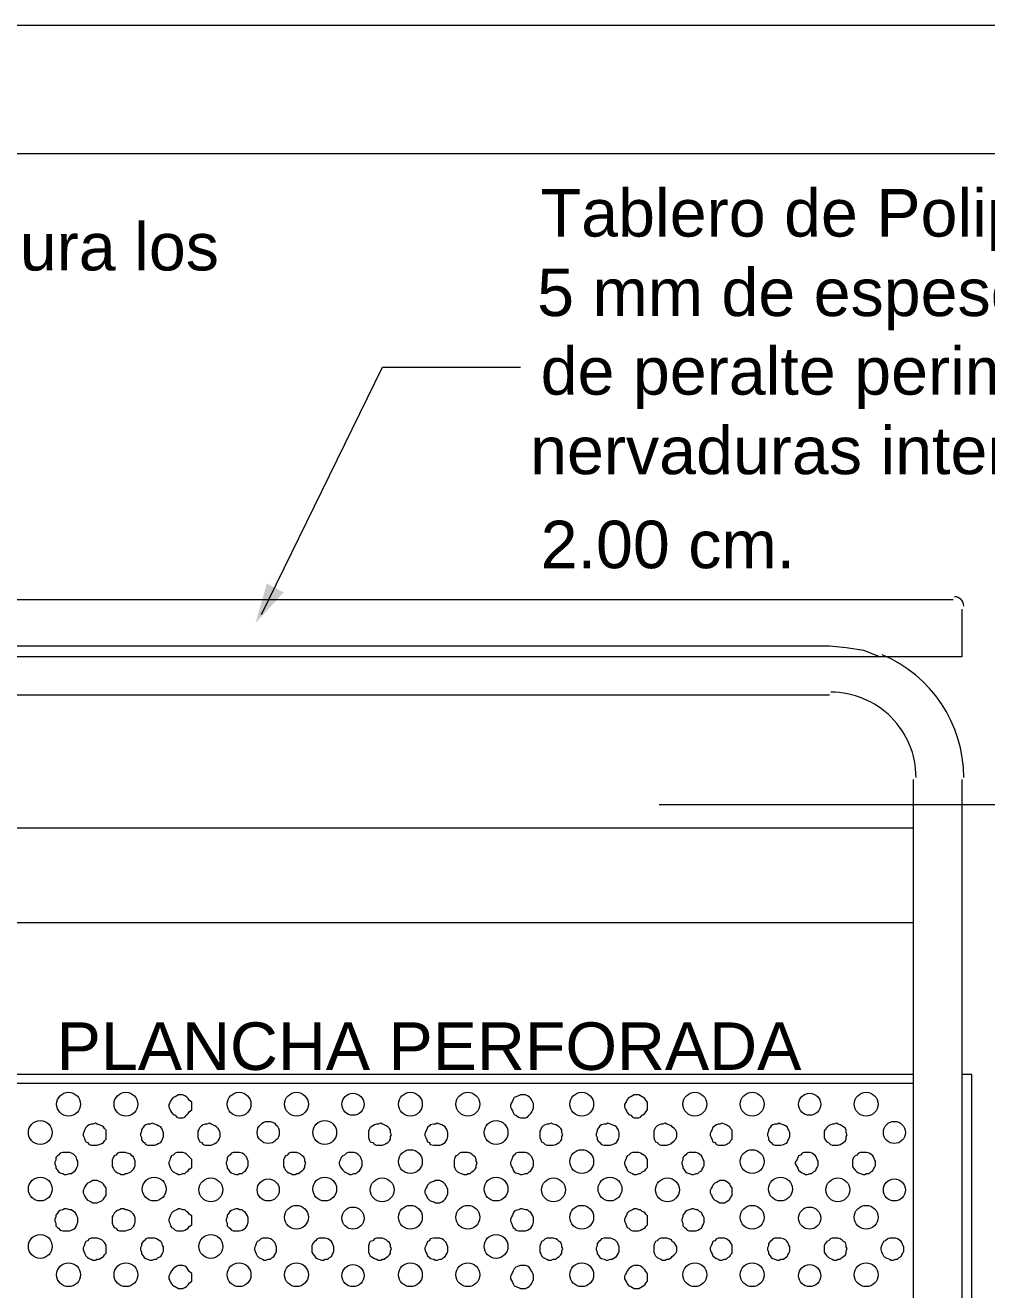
# Model space of a CAD drawing. Header units: inches. Extents: x 0.13 to 4.47, y 0.19 to 3.07.
# Drawn here: x 3.576 to 4.082, y 2.405 to 3.07 of the extents above; entities that cross this region are included whole.
import ezdxf

# ---------------------------------------------------------------- set-up
doc = ezdxf.new("R2010")
doc.units = ezdxf.units.IN
doc.header["$MEASUREMENT"] = 0
for name, color, linetype in [('PDF_PDF5_PDF12_PDF11_0', 7, 'Continuous'), ('PDF_PDF5_PDF12_PDF11_cotas', 7, 'Continuous'), ('PDF_PDF5_PDF12_PDF11_MESA', 7, 'Continuous'), ('PDF_PDF5_PDF12_PDF11_PIEZAS', 7, 'Continuous'), ('PDF_PDF5_PDF12_PDF11_PROYECCION 2', 7, 'Continuous'), ('PDF_Texto', 7, 'Continuous')]:
    doc.layers.add(name, color=color, linetype=linetype)
doc.styles.add('PDF Arial', font='arial.ttf')

msp = doc.modelspace()

# ---------------------------------------------------------------- linework, layer by layer
at = {"layer": 'PDF_PDF5_PDF12_PDF11_0', "lineweight": 5}
for points in [[(3.70065, 2.76039), (3.76427, 2.89043), (3.83672, 2.89043)], [(2.87541, 2.76829), (4.06427, 2.76829)], [(4.06892, 2.76318), (4.06892, 2.7381), (2.87077, 2.7381), (2.87077, 2.76318)], [(4.02573, 2.7381), (4.01737, 2.74135), (4.00808, 2.74275), (3.99926, 2.74368), (2.94043, 2.74368), (2.93114, 2.74275), (2.92231, 2.74135), (2.91349, 2.7381)], [(2.94043, 2.71813), (3.99926, 2.71813)], [(4.06892, 2.67355), (4.06892, 2.01921), (4.04338, 2.01921), (4.04338, 2.67355)], [(4.04338, 2.64801), (2.89584, 2.64801)], [(4.04338, 2.59832), (3.27479, 2.59832)]]:
    msp.add_lwpolyline(points, dxfattribs=at)
for centre, radius, start, end in [((4.06497, 2.76481), 0.00488, 0.00112, 89.99888), ((3.99996, 2.67471), 0.06989, 359.99981, 67.34648), ((3.99995, 2.67471), 0.04481, 359.99987, 90.00013)]:
    msp.add_arc(centre, radius, start, end, dxfattribs=at)
at = {"layer": 'PDF_PDF5_PDF12_PDF11_0', "transparency": 33554559}
msp.add_solid([(3.70344, 2.77665), (3.6974, 2.75575), (3.71226, 2.772)], dxfattribs=at)
at = {"layer": 'PDF_PDF5_PDF12_PDF11_cotas', "lineweight": 5}
msp.add_lwpolyline([(0.19814, 3.00281), (4.407, 3.00281), (4.407, 0.2531), (0.19814, 0.2531)], close=True, dxfattribs=at)
at = {"layer": 'PDF_PDF5_PDF12_PDF11_MESA', "lineweight": 5}
msp.add_lwpolyline([(3.90963, 2.66055), (4.14322, 2.66055)], dxfattribs=at)
at = {"layer": 'PDF_PDF5_PDF12_PDF11_PIEZAS', "lineweight": 5}
msp.add_lwpolyline([(4.47434, 3.07015), (4.47434, 0.18576), (0.13081, 0.18576), (0.13081, 3.07015)], close=True, dxfattribs=at)
at = {"layer": 'PDF_PDF5_PDF12_PDF11_PROYECCION 2', "lineweight": 5}
for points in [[(4.04338, 2.51844), (3.27479, 2.51844)], [(4.04338, 2.5138), (3.27479, 2.5138)], [(4.06892, 2.21426), (4.07403, 2.21426), (4.07403, 2.51844), (4.06892, 2.51844)]]:
    msp.add_lwpolyline(points, dxfattribs=at)
for points in [[(3.66396, 2.50172), (3.66396, 2.50312), (3.66396, 2.50404), (3.66257, 2.50497), (3.6621, 2.5059), (3.66117, 2.50683), (3.66025, 2.5073), (3.65932, 2.50776), (3.65792, 2.50776), (3.657, 2.50776), (3.65607, 2.5073), (3.65514, 2.50683), (3.65421, 2.50637), (3.65328, 2.50544), (3.65282, 2.50451), (3.65235, 2.50358), (3.65189, 2.50265), (3.65189, 2.50126), (3.65235, 2.50033), (3.65282, 2.4994), (3.65328, 2.49847), (3.65421, 2.49754), (3.65514, 2.49708), (3.65607, 2.49615), (3.657, 2.49569), (3.65792, 2.49569), (3.65932, 2.49569), (3.66025, 2.49615), (3.66117, 2.49708), (3.6621, 2.49801), (3.66257, 2.49894), (3.66396, 2.49987), (3.66396, 2.50079)], [(3.84368, 2.50172), (3.84368, 2.50312), (3.84322, 2.50404), (3.84276, 2.50497), (3.84229, 2.5059), (3.84136, 2.50683), (3.84043, 2.5073), (3.8395, 2.50776), (3.83765, 2.50776), (3.83672, 2.50776), (3.83579, 2.5073), (3.8344, 2.50683), (3.83347, 2.50637), (3.833, 2.50544), (3.83254, 2.50451), (3.83207, 2.50358), (3.83161, 2.50265), (3.83161, 2.50126), (3.83207, 2.50033), (3.83254, 2.4994), (3.833, 2.49847), (3.83347, 2.49754), (3.8344, 2.49708), (3.83579, 2.49615), (3.83672, 2.49569), (3.83765, 2.49569), (3.8395, 2.49569), (3.84043, 2.49615), (3.84136, 2.49708), (3.84229, 2.49801), (3.84276, 2.49894), (3.84322, 2.49987), (3.84368, 2.50079)], [(3.90359, 2.50172), (3.90359, 2.50312), (3.90359, 2.50404), (3.90266, 2.50497), (3.9022, 2.5059), (3.90081, 2.50683), (3.89988, 2.5073), (3.89895, 2.50776), (3.89802, 2.50776), (3.89663, 2.50776), (3.8957, 2.5073), (3.89477, 2.50683), (3.89384, 2.50637), (3.89291, 2.50544), (3.89245, 2.50451), (3.89198, 2.50358), (3.89152, 2.50265), (3.89152, 2.50126), (3.89198, 2.50033), (3.89245, 2.4994), (3.89291, 2.49847), (3.89384, 2.49754), (3.89477, 2.49708), (3.8957, 2.49615), (3.89663, 2.49569), (3.89802, 2.49569), (3.89895, 2.49569), (3.89988, 2.49615), (3.90081, 2.49708), (3.9022, 2.49801), (3.90266, 2.49894), (3.90359, 2.49987), (3.90359, 2.50079)], [(3.61891, 2.48686), (3.61891, 2.48779), (3.61891, 2.48918), (3.61799, 2.49011), (3.61752, 2.49104), (3.61659, 2.49151), (3.6152, 2.49197), (3.61427, 2.49243), (3.61334, 2.4929), (3.61195, 2.49243), (3.61102, 2.49243), (3.61009, 2.49197), (3.60916, 2.49151), (3.60823, 2.49058), (3.60777, 2.48965), (3.6073, 2.48872), (3.60684, 2.48733), (3.60684, 2.4864), (3.6073, 2.48547), (3.60777, 2.48408), (3.60823, 2.48315), (3.60916, 2.48268), (3.61009, 2.48175), (3.61102, 2.48129), (3.61195, 2.48129), (3.61334, 2.48129), (3.61427, 2.48129), (3.6152, 2.48175), (3.61659, 2.48222), (3.61752, 2.48268), (3.61799, 2.48361), (3.61891, 2.48454), (3.61891, 2.48593)], [(3.6491, 2.48686), (3.6491, 2.48779), (3.64864, 2.48918), (3.64817, 2.49011), (3.64771, 2.49104), (3.64631, 2.49151), (3.64539, 2.49197), (3.64446, 2.49243), (3.64306, 2.4929), (3.64213, 2.49243), (3.64074, 2.49243), (3.63981, 2.49197), (3.63888, 2.49151), (3.63842, 2.49058), (3.63749, 2.48965), (3.63749, 2.48872), (3.63703, 2.48733), (3.63703, 2.4864), (3.63749, 2.48547), (3.63749, 2.48408), (3.63842, 2.48315), (3.63888, 2.48268), (3.63981, 2.48175), (3.64074, 2.48129), (3.64213, 2.48129), (3.64306, 2.48129), (3.64446, 2.48129), (3.64539, 2.48175), (3.64631, 2.48222), (3.64771, 2.48268), (3.64817, 2.48361), (3.64864, 2.48454), (3.6491, 2.48593)], [(3.67882, 2.48686), (3.67882, 2.48779), (3.67836, 2.48918), (3.67789, 2.49011), (3.67696, 2.49104), (3.67604, 2.49151), (3.67511, 2.49197), (3.67418, 2.49243), (3.67325, 2.4929), (3.67186, 2.49243), (3.67093, 2.49243), (3.67, 2.49197), (3.66907, 2.49151), (3.66814, 2.49058), (3.66768, 2.48965), (3.66721, 2.48872), (3.66721, 2.48733), (3.66721, 2.4864), (3.66721, 2.48547), (3.66768, 2.48408), (3.66814, 2.48315), (3.66907, 2.48268), (3.67, 2.48175), (3.67093, 2.48129), (3.67186, 2.48129), (3.67325, 2.48129), (3.67418, 2.48129), (3.67511, 2.48175), (3.67604, 2.48222), (3.67696, 2.48268), (3.67789, 2.48361), (3.67836, 2.48454), (3.67882, 2.48593)], [(3.76892, 2.48686), (3.76845, 2.48779), (3.76845, 2.48918), (3.76799, 2.49011), (3.76706, 2.49104), (3.76613, 2.49151), (3.7652, 2.49197), (3.76427, 2.49243), (3.76334, 2.4929), (3.76195, 2.49243), (3.76102, 2.49243), (3.76009, 2.49197), (3.75916, 2.49151), (3.75777, 2.49058), (3.75731, 2.48965), (3.75684, 2.48872), (3.75684, 2.48733), (3.75684, 2.4864), (3.75684, 2.48547), (3.75731, 2.48408), (3.75777, 2.48315), (3.75916, 2.48268), (3.76009, 2.48175), (3.76102, 2.48129), (3.76195, 2.48129), (3.76334, 2.48129), (3.76427, 2.48129), (3.7652, 2.48175), (3.76613, 2.48222), (3.76706, 2.48268), (3.76799, 2.48361), (3.76845, 2.48454), (3.76845, 2.48593)], [(3.79864, 2.48686), (3.79864, 2.48779), (3.79817, 2.48918), (3.79771, 2.49011), (3.79724, 2.49104), (3.79632, 2.49151), (3.79539, 2.49197), (3.79446, 2.49243), (3.79306, 2.4929), (3.79214, 2.49243), (3.79121, 2.49243), (3.78935, 2.49197), (3.78888, 2.49151), (3.78796, 2.49058), (3.78749, 2.48965), (3.78703, 2.48872), (3.78656, 2.48733), (3.78656, 2.4864), (3.78703, 2.48547), (3.78749, 2.48408), (3.78796, 2.48315), (3.78888, 2.48268), (3.78935, 2.48175), (3.79121, 2.48129), (3.79214, 2.48129), (3.79306, 2.48129), (3.79446, 2.48129), (3.79539, 2.48175), (3.79632, 2.48222), (3.79724, 2.48268), (3.79771, 2.48361), (3.79817, 2.48454), (3.79864, 2.48593)], [(3.85901, 2.48686), (3.85854, 2.48779), (3.85854, 2.48918), (3.85808, 2.49011), (3.85715, 2.49104), (3.85622, 2.49151), (3.85529, 2.49197), (3.8539, 2.49243), (3.85297, 2.4929), (3.85158, 2.49243), (3.85065, 2.49243), (3.84972, 2.49197), (3.84879, 2.49151), (3.84786, 2.49058), (3.8474, 2.48965), (3.84693, 2.48872), (3.84693, 2.48733), (3.84693, 2.4864), (3.84693, 2.48547), (3.8474, 2.48408), (3.84786, 2.48315), (3.84879, 2.48268), (3.84972, 2.48175), (3.85065, 2.48129), (3.85158, 2.48129), (3.85297, 2.48129), (3.8539, 2.48129), (3.85529, 2.48175), (3.85622, 2.48222), (3.85715, 2.48268), (3.85808, 2.48361), (3.85854, 2.48454), (3.85854, 2.48593)], [(3.88873, 2.48686), (3.88873, 2.48779), (3.88827, 2.48918), (3.8878, 2.49011), (3.88734, 2.49104), (3.88641, 2.49151), (3.88502, 2.49197), (3.88409, 2.49243), (3.88269, 2.4929), (3.88176, 2.49243), (3.88084, 2.49243), (3.87944, 2.49197), (3.87851, 2.49151), (3.87805, 2.49058), (3.87712, 2.48965), (3.87712, 2.48872), (3.87666, 2.48733), (3.87666, 2.4864), (3.87712, 2.48547), (3.87712, 2.48408), (3.87805, 2.48315), (3.87851, 2.48268), (3.87944, 2.48175), (3.88084, 2.48129), (3.88176, 2.48129), (3.88269, 2.48129), (3.88409, 2.48129), (3.88502, 2.48175), (3.88641, 2.48222), (3.88734, 2.48268), (3.8878, 2.48361), (3.88827, 2.48454), (3.88873, 2.48593)], [(3.91892, 2.48686), (3.91892, 2.48779), (3.91845, 2.48918), (3.91752, 2.49011), (3.91659, 2.49104), (3.91613, 2.49151), (3.91474, 2.49197), (3.91381, 2.49243), (3.91288, 2.4929), (3.91149, 2.49243), (3.91056, 2.49243), (3.90963, 2.49197), (3.9087, 2.49151), (3.90777, 2.49058), (3.90731, 2.48965), (3.90684, 2.48872), (3.90684, 2.48733), (3.90684, 2.4864), (3.90684, 2.48547), (3.90731, 2.48408), (3.90777, 2.48315), (3.9087, 2.48268), (3.90963, 2.48175), (3.91056, 2.48129), (3.91149, 2.48129), (3.91288, 2.48129), (3.91381, 2.48129), (3.91474, 2.48175), (3.91613, 2.48222), (3.91659, 2.48268), (3.91752, 2.48361), (3.91845, 2.48454), (3.91892, 2.48593)], [(3.94817, 2.48686), (3.94817, 2.48779), (3.94817, 2.48918), (3.94725, 2.49011), (3.94678, 2.49104), (3.94585, 2.49151), (3.94492, 2.49197), (3.94399, 2.49243), (3.9426, 2.4929), (3.94167, 2.49243), (3.94074, 2.49243), (3.93981, 2.49197), (3.93889, 2.49151), (3.93796, 2.49058), (3.93749, 2.48965), (3.93703, 2.48872), (3.93656, 2.48733), (3.93656, 2.4864), (3.93703, 2.48547), (3.93749, 2.48408), (3.93796, 2.48315), (3.93889, 2.48268), (3.93981, 2.48175), (3.94074, 2.48129), (3.94167, 2.48129), (3.9426, 2.48129), (3.94399, 2.48129), (3.94492, 2.48175), (3.94585, 2.48222), (3.94678, 2.48268), (3.94725, 2.48361), (3.94817, 2.48454), (3.94817, 2.48593)], [(3.94817, 2.48686), (3.94817, 2.48779), (3.94817, 2.48918), (3.94725, 2.49011), (3.94678, 2.49104), (3.94585, 2.49151), (3.94492, 2.49197), (3.94399, 2.49243), (3.9426, 2.4929), (3.94167, 2.49243), (3.94074, 2.49243), (3.93981, 2.49197), (3.93889, 2.49151), (3.93796, 2.49058), (3.93749, 2.48965), (3.93703, 2.48872), (3.93656, 2.48733), (3.93656, 2.4864), (3.93703, 2.48547), (3.93749, 2.48408), (3.93796, 2.48315), (3.93889, 2.48268), (3.93981, 2.48175), (3.94074, 2.48129), (3.94167, 2.48129), (3.9426, 2.48129), (3.94399, 2.48129), (3.94492, 2.48175), (3.94585, 2.48222), (3.94678, 2.48268), (3.94725, 2.48361), (3.94817, 2.48454), (3.94817, 2.48593)], [(3.97836, 2.48686), (3.97836, 2.48779), (3.9779, 2.48918), (3.97743, 2.49011), (3.97697, 2.49104), (3.97604, 2.49151), (3.97511, 2.49197), (3.97372, 2.49243), (3.97279, 2.4929), (3.97186, 2.49243), (3.97047, 2.49243), (3.96954, 2.49197), (3.96861, 2.49151), (3.96814, 2.49058), (3.96721, 2.48965), (3.96721, 2.48872), (3.96675, 2.48733), (3.96675, 2.4864), (3.96721, 2.48547), (3.96721, 2.48408), (3.96814, 2.48315), (3.96861, 2.48268), (3.96954, 2.48175), (3.97047, 2.48129), (3.97186, 2.48129), (3.97279, 2.48129), (3.97372, 2.48129), (3.97511, 2.48175), (3.97604, 2.48222), (3.97697, 2.48268), (3.97743, 2.48361), (3.9779, 2.48454), (3.97836, 2.48593)], [(4.00855, 2.48686), (4.00808, 2.48779), (4.00808, 2.48918), (4.00762, 2.49011), (4.00669, 2.49104), (4.00576, 2.49151), (4.00483, 2.49197), (4.0039, 2.49243), (4.00297, 2.4929), (4.00158, 2.49243), (4.00065, 2.49243), (3.99972, 2.49197), (3.99879, 2.49151), (3.99786, 2.49058), (3.99694, 2.48965), (3.99647, 2.48872), (3.99647, 2.48733), (3.99647, 2.4864), (3.99647, 2.48547), (3.99694, 2.48408), (3.99786, 2.48315), (3.99879, 2.48268), (3.99972, 2.48175), (4.00065, 2.48129), (4.00158, 2.48129), (4.00297, 2.48129), (4.0039, 2.48129), (4.00483, 2.48175), (4.00576, 2.48222), (4.00669, 2.48268), (4.00762, 2.48361), (4.00808, 2.48454), (4.00808, 2.48593)], [(3.60405, 2.472), (3.60405, 2.47293), (3.60359, 2.47386), (3.60312, 2.47525), (3.60266, 2.47572), (3.60173, 2.47665), (3.6008, 2.47711), (3.59987, 2.47757), (3.59802, 2.47757), (3.59709, 2.47757), (3.59616, 2.47757), (3.59477, 2.47711), (3.59384, 2.47618), (3.59337, 2.47572), (3.59244, 2.47479), (3.59244, 2.47339), (3.59198, 2.47247), (3.59198, 2.47154), (3.59244, 2.47014), (3.59244, 2.46921), (3.59337, 2.46829), (3.59384, 2.46736), (3.59477, 2.46689), (3.59616, 2.46643), (3.59709, 2.46596), (3.59802, 2.46596), (3.59987, 2.46643), (3.6008, 2.46643), (3.60173, 2.46736), (3.60266, 2.46782), (3.60312, 2.46875), (3.60359, 2.46968), (3.60405, 2.47061)], [(3.63424, 2.472), (3.63424, 2.47293), (3.63378, 2.47386), (3.63331, 2.47525), (3.63238, 2.47572), (3.63192, 2.47665), (3.63006, 2.47711), (3.62913, 2.47757), (3.6282, 2.47757), (3.62681, 2.47757), (3.62588, 2.47757), (3.62495, 2.47711), (3.62402, 2.47618), (3.62309, 2.47572), (3.62263, 2.47479), (3.62217, 2.47339), (3.62217, 2.47247), (3.62217, 2.47154), (3.62217, 2.47014), (3.62263, 2.46921), (3.62309, 2.46829), (3.62402, 2.46736), (3.62495, 2.46689), (3.62588, 2.46643), (3.62681, 2.46596), (3.6282, 2.46596), (3.62913, 2.46643), (3.63006, 2.46643), (3.63192, 2.46736), (3.63238, 2.46782), (3.63331, 2.46875), (3.63378, 2.46968), (3.63424, 2.47061)], [(3.66396, 2.472), (3.66396, 2.47293), (3.66396, 2.47386), (3.66257, 2.47525), (3.6621, 2.47572), (3.66117, 2.47665), (3.66025, 2.47711), (3.65932, 2.47757), (3.65792, 2.47757), (3.657, 2.47757), (3.65607, 2.47757), (3.65514, 2.47711), (3.65421, 2.47618), (3.65328, 2.47572), (3.65282, 2.47479), (3.65235, 2.47339), (3.65189, 2.47247), (3.65189, 2.47154), (3.65235, 2.47014), (3.65282, 2.46921), (3.65328, 2.46829), (3.65421, 2.46736), (3.65514, 2.46689), (3.65607, 2.46643), (3.657, 2.46596), (3.65792, 2.46596), (3.65932, 2.46643), (3.66025, 2.46643), (3.66117, 2.46736), (3.6621, 2.46782), (3.66257, 2.46875), (3.66396, 2.46968), (3.66396, 2.47061)], [(3.69368, 2.472), (3.69368, 2.47293), (3.69322, 2.47386), (3.69275, 2.47525), (3.69229, 2.47572), (3.69136, 2.47665), (3.69043, 2.47711), (3.68904, 2.47757), (3.68811, 2.47757), (3.68718, 2.47757), (3.68579, 2.47757), (3.68486, 2.47711), (3.68393, 2.47618), (3.68347, 2.47572), (3.68254, 2.47479), (3.68254, 2.47339), (3.68207, 2.47247), (3.68207, 2.47154), (3.68254, 2.47014), (3.68254, 2.46921), (3.68347, 2.46829), (3.68393, 2.46736), (3.68486, 2.46689), (3.68579, 2.46643), (3.68718, 2.46596), (3.68811, 2.46596), (3.68904, 2.46643), (3.69043, 2.46643), (3.69136, 2.46736), (3.69229, 2.46782), (3.69275, 2.46875), (3.69322, 2.46968), (3.69368, 2.47061)], [(3.69368, 2.472), (3.69368, 2.47293), (3.69322, 2.47386), (3.69275, 2.47525), (3.69229, 2.47572), (3.69136, 2.47665), (3.69043, 2.47711), (3.68904, 2.47757), (3.68811, 2.47757), (3.68718, 2.47757), (3.68579, 2.47757), (3.68486, 2.47711), (3.68393, 2.47618), (3.68347, 2.47572), (3.68254, 2.47479), (3.68254, 2.47339), (3.68207, 2.47247), (3.68207, 2.47154), (3.68254, 2.47014), (3.68254, 2.46921), (3.68347, 2.46829), (3.68393, 2.46736), (3.68486, 2.46689), (3.68579, 2.46643), (3.68718, 2.46596), (3.68811, 2.46596), (3.68904, 2.46643), (3.69043, 2.46643), (3.69136, 2.46736), (3.69229, 2.46782), (3.69275, 2.46875), (3.69322, 2.46968), (3.69368, 2.47061)], [(3.72387, 2.472), (3.7234, 2.47293), (3.7234, 2.47386), (3.72294, 2.47525), (3.72201, 2.47572), (3.72108, 2.47665), (3.72015, 2.47711), (3.71922, 2.47757), (3.7183, 2.47757), (3.7169, 2.47757), (3.71597, 2.47757), (3.71505, 2.47711), (3.71412, 2.47618), (3.71319, 2.47572), (3.71272, 2.47479), (3.71226, 2.47339), (3.71226, 2.47247), (3.71226, 2.47154), (3.71226, 2.47014), (3.71272, 2.46921), (3.71319, 2.46829), (3.71412, 2.46736), (3.71505, 2.46689), (3.71597, 2.46643), (3.7169, 2.46596), (3.7183, 2.46596), (3.71922, 2.46643), (3.72015, 2.46643), (3.72108, 2.46736), (3.72201, 2.46782), (3.72294, 2.46875), (3.7234, 2.46968), (3.7234, 2.47061)], [(3.75359, 2.472), (3.75359, 2.47293), (3.75313, 2.47386), (3.75266, 2.47525), (3.7522, 2.47572), (3.75127, 2.47665), (3.75034, 2.47711), (3.74941, 2.47757), (3.74802, 2.47757), (3.74709, 2.47757), (3.74616, 2.47757), (3.74523, 2.47711), (3.7443, 2.47618), (3.74337, 2.47572), (3.74244, 2.47479), (3.74198, 2.47339), (3.74152, 2.47247), (3.74152, 2.47154), (3.74198, 2.47014), (3.74244, 2.46921), (3.74337, 2.46829), (3.7443, 2.46736), (3.74523, 2.46689), (3.74616, 2.46643), (3.74709, 2.46596), (3.74802, 2.46596), (3.74941, 2.46643), (3.75034, 2.46643), (3.75127, 2.46736), (3.7522, 2.46782), (3.75266, 2.46875), (3.75313, 2.46968), (3.75359, 2.47061)], [(3.81396, 2.472), (3.8135, 2.47293), (3.8135, 2.47386), (3.81303, 2.47525), (3.8121, 2.47572), (3.81118, 2.47665), (3.81025, 2.47711), (3.80932, 2.47757), (3.80839, 2.47757), (3.807, 2.47757), (3.8056, 2.47757), (3.80467, 2.47711), (3.80375, 2.47618), (3.80282, 2.47572), (3.80235, 2.47479), (3.80189, 2.47339), (3.80189, 2.47247), (3.80189, 2.47154), (3.80189, 2.47014), (3.80235, 2.46921), (3.80282, 2.46829), (3.80375, 2.46736), (3.80467, 2.46689), (3.8056, 2.46643), (3.807, 2.46596), (3.80839, 2.46596), (3.80932, 2.46643), (3.81025, 2.46643), (3.81118, 2.46736), (3.8121, 2.46782), (3.81303, 2.46875), (3.8135, 2.46968), (3.8135, 2.47061)], [(3.84368, 2.472), (3.84368, 2.47293), (3.84322, 2.47386), (3.84276, 2.47525), (3.84229, 2.47572), (3.84136, 2.47665), (3.84043, 2.47711), (3.8395, 2.47757), (3.83765, 2.47757), (3.83672, 2.47757), (3.83579, 2.47757), (3.8344, 2.47711), (3.83347, 2.47618), (3.833, 2.47572), (3.83254, 2.47479), (3.83207, 2.47339), (3.83161, 2.47247), (3.83161, 2.47154), (3.83207, 2.47014), (3.83254, 2.46921), (3.833, 2.46829), (3.83347, 2.46736), (3.8344, 2.46689), (3.83579, 2.46643), (3.83672, 2.46596), (3.83765, 2.46596), (3.8395, 2.46643), (3.84043, 2.46643), (3.84136, 2.46736), (3.84229, 2.46782), (3.84276, 2.46875), (3.84322, 2.46968), (3.84368, 2.47061)], [(3.90359, 2.472), (3.90359, 2.47293), (3.90359, 2.47386), (3.90266, 2.47525), (3.9022, 2.47572), (3.90081, 2.47665), (3.89988, 2.47711), (3.89895, 2.47757), (3.89802, 2.47757), (3.89663, 2.47757), (3.8957, 2.47757), (3.89477, 2.47711), (3.89384, 2.47618), (3.89291, 2.47572), (3.89245, 2.47479), (3.89198, 2.47339), (3.89152, 2.47247), (3.89152, 2.47154), (3.89198, 2.47014), (3.89245, 2.46921), (3.89291, 2.46829), (3.89384, 2.46736), (3.89477, 2.46689), (3.8957, 2.46643), (3.89663, 2.46596), (3.89802, 2.46596), (3.89895, 2.46643), (3.89988, 2.46643), (3.90081, 2.46736), (3.9022, 2.46782), (3.90266, 2.46875), (3.90359, 2.46968), (3.90359, 2.47061)], [(3.93331, 2.472), (3.93331, 2.47293), (3.93285, 2.47386), (3.93238, 2.47525), (3.93192, 2.47572), (3.93099, 2.47665), (3.93006, 2.47711), (3.92913, 2.47757), (3.92774, 2.47757), (3.92681, 2.47757), (3.92542, 2.47757), (3.92449, 2.47711), (3.92356, 2.47618), (3.9231, 2.47572), (3.92217, 2.47479), (3.92217, 2.47339), (3.9217, 2.47247), (3.9217, 2.47154), (3.92217, 2.47014), (3.92217, 2.46921), (3.9231, 2.46829), (3.92356, 2.46736), (3.92449, 2.46689), (3.92542, 2.46643), (3.92681, 2.46596), (3.92774, 2.46596), (3.92913, 2.46643), (3.93006, 2.46643), (3.93099, 2.46736), (3.93192, 2.46782), (3.93238, 2.46875), (3.93285, 2.46968), (3.93331, 2.47061)], [(3.93331, 2.472), (3.93331, 2.47293), (3.93285, 2.47386), (3.93238, 2.47525), (3.93192, 2.47572), (3.93099, 2.47665), (3.93006, 2.47711), (3.92913, 2.47757), (3.92774, 2.47757), (3.92681, 2.47757), (3.92542, 2.47757), (3.92449, 2.47711), (3.92356, 2.47618), (3.9231, 2.47572), (3.92217, 2.47479), (3.92217, 2.47339), (3.9217, 2.47247), (3.9217, 2.47154), (3.92217, 2.47014), (3.92217, 2.46921), (3.9231, 2.46829), (3.92356, 2.46736), (3.92449, 2.46689), (3.92542, 2.46643), (3.92681, 2.46596), (3.92774, 2.46596), (3.92913, 2.46643), (3.93006, 2.46643), (3.93099, 2.46736), (3.93192, 2.46782), (3.93238, 2.46875), (3.93285, 2.46968), (3.93331, 2.47061)], [(3.99322, 2.472), (3.99322, 2.47293), (3.99276, 2.47386), (3.99229, 2.47525), (3.99183, 2.47572), (3.9909, 2.47665), (3.98997, 2.47711), (3.98904, 2.47757), (3.98765, 2.47757), (3.98672, 2.47757), (3.98579, 2.47757), (3.98486, 2.47711), (3.98393, 2.47618), (3.983, 2.47572), (3.98254, 2.47479), (3.98208, 2.47339), (3.98115, 2.47247), (3.98115, 2.47154), (3.98208, 2.47014), (3.98254, 2.46921), (3.983, 2.46829), (3.98393, 2.46736), (3.98486, 2.46689), (3.98579, 2.46643), (3.98672, 2.46596), (3.98765, 2.46596), (3.98904, 2.46643), (3.98997, 2.46643), (3.9909, 2.46736), (3.99183, 2.46782), (3.99229, 2.46875), (3.99276, 2.46968), (3.99322, 2.47061)], [(4.02341, 2.472), (4.02341, 2.47293), (4.02294, 2.47386), (4.02248, 2.47525), (4.02201, 2.47572), (4.02108, 2.47665), (4.02016, 2.47711), (4.01876, 2.47757), (4.01783, 2.47757), (4.01691, 2.47757), (4.01551, 2.47757), (4.01458, 2.47711), (4.01365, 2.47618), (4.01273, 2.47572), (4.0118, 2.47479), (4.01133, 2.47339), (4.01133, 2.47247), (4.01133, 2.47154), (4.01133, 2.47014), (4.0118, 2.46921), (4.01273, 2.46829), (4.01365, 2.46736), (4.01458, 2.46689), (4.01551, 2.46643), (4.01691, 2.46596), (4.01783, 2.46596), (4.01876, 2.46643), (4.02016, 2.46643), (4.02108, 2.46736), (4.02201, 2.46782), (4.02248, 2.46875), (4.02294, 2.46968), (4.02341, 2.47061)], [(3.61891, 2.45668), (3.61891, 2.45807), (3.61891, 2.459), (3.61799, 2.45993), (3.61752, 2.46086), (3.61659, 2.46178), (3.6152, 2.46225), (3.61427, 2.46271), (3.61334, 2.46271), (3.61195, 2.46271), (3.61102, 2.46225), (3.61009, 2.46178), (3.60916, 2.46132), (3.60823, 2.46039), (3.60777, 2.45946), (3.6073, 2.45853), (3.60684, 2.4576), (3.60684, 2.45621), (3.6073, 2.45528), (3.60777, 2.45435), (3.60823, 2.45343), (3.60916, 2.4525), (3.61009, 2.45203), (3.61102, 2.45157), (3.61195, 2.4511), (3.61334, 2.4511), (3.61427, 2.4511), (3.6152, 2.45157), (3.61659, 2.45203), (3.61752, 2.45296), (3.61799, 2.45389), (3.61891, 2.45482), (3.61891, 2.45575)], [(3.79864, 2.45668), (3.79864, 2.45807), (3.79817, 2.459), (3.79771, 2.45993), (3.79724, 2.46086), (3.79632, 2.46178), (3.79539, 2.46225), (3.79446, 2.46271), (3.79306, 2.46271), (3.79214, 2.46271), (3.79121, 2.46225), (3.78935, 2.46178), (3.78888, 2.46132), (3.78796, 2.46039), (3.78749, 2.45946), (3.78703, 2.45853), (3.78656, 2.4576), (3.78656, 2.45621), (3.78703, 2.45528), (3.78749, 2.45435), (3.78796, 2.45343), (3.78888, 2.4525), (3.78935, 2.45203), (3.79121, 2.45157), (3.79214, 2.4511), (3.79306, 2.4511), (3.79446, 2.4511), (3.79539, 2.45157), (3.79632, 2.45203), (3.79724, 2.45296), (3.79771, 2.45389), (3.79817, 2.45482), (3.79864, 2.45575)], [(3.94817, 2.45668), (3.94817, 2.45807), (3.94817, 2.459), (3.94725, 2.45993), (3.94678, 2.46086), (3.94585, 2.46178), (3.94492, 2.46225), (3.94399, 2.46271), (3.9426, 2.46271), (3.94167, 2.46271), (3.94074, 2.46225), (3.93981, 2.46178), (3.93889, 2.46132), (3.93796, 2.46039), (3.93749, 2.45946), (3.93703, 2.45853), (3.93656, 2.4576), (3.93656, 2.45621), (3.93703, 2.45528), (3.93749, 2.45435), (3.93796, 2.45343), (3.93889, 2.4525), (3.93981, 2.45203), (3.94074, 2.45157), (3.94167, 2.4511), (3.9426, 2.4511), (3.94399, 2.4511), (3.94492, 2.45157), (3.94585, 2.45203), (3.94678, 2.45296), (3.94725, 2.45389), (3.94817, 2.45482), (3.94817, 2.45575)], [(3.94817, 2.45668), (3.94817, 2.45807), (3.94817, 2.459), (3.94725, 2.45993), (3.94678, 2.46086), (3.94585, 2.46178), (3.94492, 2.46225), (3.94399, 2.46271), (3.9426, 2.46271), (3.94167, 2.46271), (3.94074, 2.46225), (3.93981, 2.46178), (3.93889, 2.46132), (3.93796, 2.46039), (3.93749, 2.45946), (3.93703, 2.45853), (3.93656, 2.4576), (3.93656, 2.45621), (3.93703, 2.45528), (3.93749, 2.45435), (3.93796, 2.45343), (3.93889, 2.4525), (3.93981, 2.45203), (3.94074, 2.45157), (3.94167, 2.4511), (3.9426, 2.4511), (3.94399, 2.4511), (3.94492, 2.45157), (3.94585, 2.45203), (3.94678, 2.45296), (3.94725, 2.45389), (3.94817, 2.45482), (3.94817, 2.45575)], [(3.60405, 2.44182), (3.60405, 2.44321), (3.60359, 2.44414), (3.60312, 2.44507), (3.60266, 2.44599), (3.60173, 2.44646), (3.6008, 2.44739), (3.59987, 2.44739), (3.59802, 2.44785), (3.59709, 2.44785), (3.59616, 2.44739), (3.59477, 2.44692), (3.59384, 2.44646), (3.59337, 2.44553), (3.59244, 2.4446), (3.59244, 2.44367), (3.59198, 2.44228), (3.59198, 2.44135), (3.59244, 2.44042), (3.59244, 2.43903), (3.59337, 2.4381), (3.59384, 2.43764), (3.59477, 2.43671), (3.59616, 2.43624), (3.59709, 2.43624), (3.59802, 2.43624), (3.59987, 2.43624), (3.6008, 2.43671), (3.60173, 2.43717), (3.60266, 2.43764), (3.60312, 2.43856), (3.60359, 2.43949), (3.60405, 2.44089)], [(3.63424, 2.44182), (3.63424, 2.44321), (3.63378, 2.44414), (3.63331, 2.44507), (3.63238, 2.44599), (3.63192, 2.44646), (3.63006, 2.44739), (3.62913, 2.44739), (3.6282, 2.44785), (3.62681, 2.44785), (3.62588, 2.44739), (3.62495, 2.44692), (3.62402, 2.44646), (3.62309, 2.44553), (3.62263, 2.4446), (3.62217, 2.44367), (3.62217, 2.44228), (3.62217, 2.44135), (3.62217, 2.44042), (3.62263, 2.43903), (3.62309, 2.4381), (3.62402, 2.43764), (3.62495, 2.43671), (3.62588, 2.43624), (3.62681, 2.43624), (3.6282, 2.43624), (3.62913, 2.43624), (3.63006, 2.43671), (3.63192, 2.43717), (3.63238, 2.43764), (3.63331, 2.43856), (3.63378, 2.43949), (3.63424, 2.44089)], [(3.66396, 2.44182), (3.66396, 2.44321), (3.66396, 2.44414), (3.66257, 2.44507), (3.6621, 2.44599), (3.66117, 2.44646), (3.66025, 2.44739), (3.65932, 2.44739), (3.65792, 2.44785), (3.657, 2.44785), (3.65607, 2.44739), (3.65514, 2.44692), (3.65421, 2.44646), (3.65328, 2.44553), (3.65282, 2.4446), (3.65235, 2.44367), (3.65189, 2.44228), (3.65189, 2.44135), (3.65235, 2.44042), (3.65282, 2.43903), (3.65328, 2.4381), (3.65421, 2.43764), (3.65514, 2.43671), (3.65607, 2.43624), (3.657, 2.43624), (3.65792, 2.43624), (3.65932, 2.43624), (3.66025, 2.43671), (3.66117, 2.43717), (3.6621, 2.43764), (3.66257, 2.43856), (3.66396, 2.43949), (3.66396, 2.44089)], [(3.69368, 2.44182), (3.69368, 2.44321), (3.69322, 2.44414), (3.69275, 2.44507), (3.69229, 2.44599), (3.69136, 2.44646), (3.69043, 2.44739), (3.68904, 2.44739), (3.68811, 2.44785), (3.68718, 2.44785), (3.68579, 2.44739), (3.68486, 2.44692), (3.68393, 2.44646), (3.68347, 2.44553), (3.68254, 2.4446), (3.68254, 2.44367), (3.68207, 2.44228), (3.68207, 2.44135), (3.68254, 2.44042), (3.68254, 2.43903), (3.68347, 2.4381), (3.68393, 2.43764), (3.68486, 2.43671), (3.68579, 2.43624), (3.68718, 2.43624), (3.68811, 2.43624), (3.68904, 2.43624), (3.69043, 2.43671), (3.69136, 2.43717), (3.69229, 2.43764), (3.69275, 2.43856), (3.69322, 2.43949), (3.69368, 2.44089)], [(3.69368, 2.44182), (3.69368, 2.44321), (3.69322, 2.44414), (3.69275, 2.44507), (3.69229, 2.44599), (3.69136, 2.44646), (3.69043, 2.44739), (3.68904, 2.44739), (3.68811, 2.44785), (3.68718, 2.44785), (3.68579, 2.44739), (3.68486, 2.44692), (3.68393, 2.44646), (3.68347, 2.44553), (3.68254, 2.4446), (3.68254, 2.44367), (3.68207, 2.44228), (3.68207, 2.44135), (3.68254, 2.44042), (3.68254, 2.43903), (3.68347, 2.4381), (3.68393, 2.43764), (3.68486, 2.43671), (3.68579, 2.43624), (3.68718, 2.43624), (3.68811, 2.43624), (3.68904, 2.43624), (3.69043, 2.43671), (3.69136, 2.43717), (3.69229, 2.43764), (3.69275, 2.43856), (3.69322, 2.43949), (3.69368, 2.44089)], [(3.84368, 2.44182), (3.84368, 2.44321), (3.84322, 2.44414), (3.84276, 2.44507), (3.84229, 2.44599), (3.84136, 2.44646), (3.84043, 2.44739), (3.8395, 2.44739), (3.83765, 2.44785), (3.83672, 2.44785), (3.83579, 2.44739), (3.8344, 2.44692), (3.83347, 2.44646), (3.833, 2.44553), (3.83254, 2.4446), (3.83207, 2.44367), (3.83161, 2.44228), (3.83161, 2.44135), (3.83207, 2.44042), (3.83254, 2.43903), (3.833, 2.4381), (3.83347, 2.43764), (3.8344, 2.43671), (3.83579, 2.43624), (3.83672, 2.43624), (3.83765, 2.43624), (3.8395, 2.43624), (3.84043, 2.43671), (3.84136, 2.43717), (3.84229, 2.43764), (3.84276, 2.43856), (3.84322, 2.43949), (3.84368, 2.44089)], [(3.90359, 2.44182), (3.90359, 2.44321), (3.90359, 2.44414), (3.90266, 2.44507), (3.9022, 2.44599), (3.90081, 2.44646), (3.89988, 2.44739), (3.89895, 2.44739), (3.89802, 2.44785), (3.89663, 2.44785), (3.8957, 2.44739), (3.89477, 2.44692), (3.89384, 2.44646), (3.89291, 2.44553), (3.89245, 2.4446), (3.89198, 2.44367), (3.89152, 2.44228), (3.89152, 2.44135), (3.89198, 2.44042), (3.89245, 2.43903), (3.89291, 2.4381), (3.89384, 2.43764), (3.89477, 2.43671), (3.8957, 2.43624), (3.89663, 2.43624), (3.89802, 2.43624), (3.89895, 2.43624), (3.89988, 2.43671), (3.90081, 2.43717), (3.9022, 2.43764), (3.90266, 2.43856), (3.90359, 2.43949), (3.90359, 2.44089)], [(3.93331, 2.44182), (3.93331, 2.44321), (3.93285, 2.44414), (3.93238, 2.44507), (3.93192, 2.44599), (3.93099, 2.44646), (3.93006, 2.44739), (3.92913, 2.44739), (3.92774, 2.44785), (3.92681, 2.44785), (3.92542, 2.44739), (3.92449, 2.44692), (3.92356, 2.44646), (3.9231, 2.44553), (3.92217, 2.4446), (3.92217, 2.44367), (3.9217, 2.44228), (3.9217, 2.44135), (3.92217, 2.44042), (3.92217, 2.43903), (3.9231, 2.4381), (3.92356, 2.43764), (3.92449, 2.43671), (3.92542, 2.43624), (3.92681, 2.43624), (3.92774, 2.43624), (3.92913, 2.43624), (3.93006, 2.43671), (3.93099, 2.43717), (3.93192, 2.43764), (3.93238, 2.43856), (3.93285, 2.43949), (3.93331, 2.44089)], [(3.93331, 2.44182), (3.93331, 2.44321), (3.93285, 2.44414), (3.93238, 2.44507), (3.93192, 2.44599), (3.93099, 2.44646), (3.93006, 2.44739), (3.92913, 2.44739), (3.92774, 2.44785), (3.92681, 2.44785), (3.92542, 2.44739), (3.92449, 2.44692), (3.92356, 2.44646), (3.9231, 2.44553), (3.92217, 2.4446), (3.92217, 2.44367), (3.9217, 2.44228), (3.9217, 2.44135), (3.92217, 2.44042), (3.92217, 2.43903), (3.9231, 2.4381), (3.92356, 2.43764), (3.92449, 2.43671), (3.92542, 2.43624), (3.92681, 2.43624), (3.92774, 2.43624), (3.92913, 2.43624), (3.93006, 2.43671), (3.93099, 2.43717), (3.93192, 2.43764), (3.93238, 2.43856), (3.93285, 2.43949), (3.93331, 2.44089)], [(3.61891, 2.42695), (3.61891, 2.42788), (3.61891, 2.42881), (3.61799, 2.43021), (3.61752, 2.43067), (3.61659, 2.4316), (3.6152, 2.43206), (3.61427, 2.43253), (3.61334, 2.43253), (3.61195, 2.43253), (3.61102, 2.43253), (3.61009, 2.43206), (3.60916, 2.43113), (3.60823, 2.43067), (3.60777, 2.42974), (3.6073, 2.42835), (3.60684, 2.42742), (3.60684, 2.42649), (3.6073, 2.4251), (3.60777, 2.42417), (3.60823, 2.42324), (3.60916, 2.42231), (3.61009, 2.42185), (3.61102, 2.42138), (3.61195, 2.42092), (3.61334, 2.42092), (3.61427, 2.42138), (3.6152, 2.42138), (3.61659, 2.42231), (3.61752, 2.42277), (3.61799, 2.4237), (3.61891, 2.42463), (3.61891, 2.42556)], [(3.6491, 2.42695), (3.6491, 2.42788), (3.64864, 2.42881), (3.64817, 2.43021), (3.64771, 2.43067), (3.64631, 2.4316), (3.64539, 2.43206), (3.64446, 2.43253), (3.64306, 2.43253), (3.64213, 2.43253), (3.64074, 2.43253), (3.63981, 2.43206), (3.63888, 2.43113), (3.63842, 2.43067), (3.63749, 2.42974), (3.63749, 2.42835), (3.63703, 2.42742), (3.63703, 2.42649), (3.63749, 2.4251), (3.63749, 2.42417), (3.63842, 2.42324), (3.63888, 2.42231), (3.63981, 2.42185), (3.64074, 2.42138), (3.64213, 2.42092), (3.64306, 2.42092), (3.64446, 2.42138), (3.64539, 2.42138), (3.64631, 2.42231), (3.64771, 2.42277), (3.64817, 2.4237), (3.64864, 2.42463), (3.6491, 2.42556)], [(3.70854, 2.42695), (3.70854, 2.42788), (3.70808, 2.42881), (3.70761, 2.43021), (3.70715, 2.43067), (3.70622, 2.4316), (3.70529, 2.43206), (3.70436, 2.43253), (3.70297, 2.43253), (3.70204, 2.43253), (3.70111, 2.43253), (3.70018, 2.43206), (3.69926, 2.43113), (3.69833, 2.43067), (3.69786, 2.42974), (3.6974, 2.42835), (3.69693, 2.42742), (3.69693, 2.42649), (3.6974, 2.4251), (3.69786, 2.42417), (3.69833, 2.42324), (3.69926, 2.42231), (3.70018, 2.42185), (3.70111, 2.42138), (3.70204, 2.42092), (3.70297, 2.42092), (3.70436, 2.42138), (3.70529, 2.42138), (3.70622, 2.42231), (3.70715, 2.42277), (3.70761, 2.4237), (3.70808, 2.42463), (3.70854, 2.42556)], [(3.73873, 2.42695), (3.73873, 2.42788), (3.73827, 2.42881), (3.7378, 2.43021), (3.73734, 2.43067), (3.73641, 2.4316), (3.73548, 2.43206), (3.73409, 2.43253), (3.73316, 2.43253), (3.73223, 2.43253), (3.73083, 2.43253), (3.72991, 2.43206), (3.72898, 2.43113), (3.72851, 2.43067), (3.72758, 2.42974), (3.72712, 2.42835), (3.72712, 2.42742), (3.72712, 2.42649), (3.72712, 2.4251), (3.72758, 2.42417), (3.72851, 2.42324), (3.72898, 2.42231), (3.72991, 2.42185), (3.73083, 2.42138), (3.73223, 2.42092), (3.73316, 2.42092), (3.73409, 2.42138), (3.73548, 2.42138), (3.73641, 2.42231), (3.73734, 2.42277), (3.7378, 2.4237), (3.73827, 2.42463), (3.73873, 2.42556)], [(3.76892, 2.42695), (3.76845, 2.42788), (3.76845, 2.42881), (3.76799, 2.43021), (3.76706, 2.43067), (3.76613, 2.4316), (3.7652, 2.43206), (3.76427, 2.43253), (3.76334, 2.43253), (3.76195, 2.43253), (3.76102, 2.43253), (3.76009, 2.43206), (3.75916, 2.43113), (3.75777, 2.43067), (3.75731, 2.42974), (3.75684, 2.42835), (3.75684, 2.42742), (3.75684, 2.42649), (3.75684, 2.4251), (3.75731, 2.42417), (3.75777, 2.42324), (3.75916, 2.42231), (3.76009, 2.42185), (3.76102, 2.42138), (3.76195, 2.42092), (3.76334, 2.42092), (3.76427, 2.42138), (3.7652, 2.42138), (3.76613, 2.42231), (3.76706, 2.42277), (3.76799, 2.4237), (3.76845, 2.42463), (3.76845, 2.42556)], [(3.79864, 2.42695), (3.79864, 2.42788), (3.79817, 2.42881), (3.79771, 2.43021), (3.79724, 2.43067), (3.79632, 2.4316), (3.79539, 2.43206), (3.79446, 2.43253), (3.79306, 2.43253), (3.79214, 2.43253), (3.79121, 2.43253), (3.78935, 2.43206), (3.78888, 2.43113), (3.78796, 2.43067), (3.78749, 2.42974), (3.78703, 2.42835), (3.78656, 2.42742), (3.78656, 2.42649), (3.78703, 2.4251), (3.78749, 2.42417), (3.78796, 2.42324), (3.78888, 2.42231), (3.78935, 2.42185), (3.79121, 2.42138), (3.79214, 2.42092), (3.79306, 2.42092), (3.79446, 2.42138), (3.79539, 2.42138), (3.79632, 2.42231), (3.79724, 2.42277), (3.79771, 2.4237), (3.79817, 2.42463), (3.79864, 2.42556)], [(3.85901, 2.42695), (3.85854, 2.42788), (3.85854, 2.42881), (3.85808, 2.43021), (3.85715, 2.43067), (3.85622, 2.4316), (3.85529, 2.43206), (3.8539, 2.43253), (3.85297, 2.43253), (3.85158, 2.43253), (3.85065, 2.43253), (3.84972, 2.43206), (3.84879, 2.43113), (3.84786, 2.43067), (3.8474, 2.42974), (3.84693, 2.42835), (3.84693, 2.42742), (3.84693, 2.42649), (3.84693, 2.4251), (3.8474, 2.42417), (3.84786, 2.42324), (3.84879, 2.42231), (3.84972, 2.42185), (3.85065, 2.42138), (3.85158, 2.42092), (3.85297, 2.42092), (3.8539, 2.42138), (3.85529, 2.42138), (3.85622, 2.42231), (3.85715, 2.42277), (3.85808, 2.4237), (3.85854, 2.42463), (3.85854, 2.42556)], [(3.88873, 2.42695), (3.88873, 2.42788), (3.88827, 2.42881), (3.8878, 2.43021), (3.88734, 2.43067), (3.88641, 2.4316), (3.88502, 2.43206), (3.88409, 2.43253), (3.88269, 2.43253), (3.88176, 2.43253), (3.88084, 2.43253), (3.87944, 2.43206), (3.87851, 2.43113), (3.87805, 2.43067), (3.87712, 2.42974), (3.87712, 2.42835), (3.87666, 2.42742), (3.87666, 2.42649), (3.87712, 2.4251), (3.87712, 2.42417), (3.87805, 2.42324), (3.87851, 2.42231), (3.87944, 2.42185), (3.88084, 2.42138), (3.88176, 2.42092), (3.88269, 2.42092), (3.88409, 2.42138), (3.88502, 2.42138), (3.88641, 2.42231), (3.88734, 2.42277), (3.8878, 2.4237), (3.88827, 2.42463), (3.88873, 2.42556)], [(3.91892, 2.42695), (3.91892, 2.42788), (3.91845, 2.42881), (3.91752, 2.43021), (3.91659, 2.43067), (3.91613, 2.4316), (3.91474, 2.43206), (3.91381, 2.43253), (3.91288, 2.43253), (3.91149, 2.43253), (3.91056, 2.43253), (3.90963, 2.43206), (3.9087, 2.43113), (3.90777, 2.43067), (3.90731, 2.42974), (3.90684, 2.42835), (3.90684, 2.42742), (3.90684, 2.42649), (3.90684, 2.4251), (3.90731, 2.42417), (3.90777, 2.42324), (3.9087, 2.42231), (3.90963, 2.42185), (3.91056, 2.42138), (3.91149, 2.42092), (3.91288, 2.42092), (3.91381, 2.42138), (3.91474, 2.42138), (3.91613, 2.42231), (3.91659, 2.42277), (3.91752, 2.4237), (3.91845, 2.42463), (3.91892, 2.42556)], [(3.94817, 2.42695), (3.94817, 2.42788), (3.94817, 2.42881), (3.94725, 2.43021), (3.94678, 2.43067), (3.94585, 2.4316), (3.94492, 2.43206), (3.94399, 2.43253), (3.9426, 2.43253), (3.94167, 2.43253), (3.94074, 2.43253), (3.93981, 2.43206), (3.93889, 2.43113), (3.93796, 2.43067), (3.93749, 2.42974), (3.93703, 2.42835), (3.93656, 2.42742), (3.93656, 2.42649), (3.93703, 2.4251), (3.93749, 2.42417), (3.93796, 2.42324), (3.93889, 2.42231), (3.93981, 2.42185), (3.94074, 2.42138), (3.94167, 2.42092), (3.9426, 2.42092), (3.94399, 2.42138), (3.94492, 2.42138), (3.94585, 2.42231), (3.94678, 2.42277), (3.94725, 2.4237), (3.94817, 2.42463), (3.94817, 2.42556)], [(3.94817, 2.42695), (3.94817, 2.42788), (3.94817, 2.42881), (3.94725, 2.43021), (3.94678, 2.43067), (3.94585, 2.4316), (3.94492, 2.43206), (3.94399, 2.43253), (3.9426, 2.43253), (3.94167, 2.43253), (3.94074, 2.43253), (3.93981, 2.43206), (3.93889, 2.43113), (3.93796, 2.43067), (3.93749, 2.42974), (3.93703, 2.42835), (3.93656, 2.42742), (3.93656, 2.42649), (3.93703, 2.4251), (3.93749, 2.42417), (3.93796, 2.42324), (3.93889, 2.42231), (3.93981, 2.42185), (3.94074, 2.42138), (3.94167, 2.42092), (3.9426, 2.42092), (3.94399, 2.42138), (3.94492, 2.42138), (3.94585, 2.42231), (3.94678, 2.42277), (3.94725, 2.4237), (3.94817, 2.42463), (3.94817, 2.42556)], [(3.97836, 2.42695), (3.97836, 2.42788), (3.9779, 2.42881), (3.97743, 2.43021), (3.97697, 2.43067), (3.97604, 2.4316), (3.97511, 2.43206), (3.97372, 2.43253), (3.97279, 2.43253), (3.97186, 2.43253), (3.97047, 2.43253), (3.96954, 2.43206), (3.96861, 2.43113), (3.96814, 2.43067), (3.96721, 2.42974), (3.96721, 2.42835), (3.96675, 2.42742), (3.96675, 2.42649), (3.96721, 2.4251), (3.96721, 2.42417), (3.96814, 2.42324), (3.96861, 2.42231), (3.96954, 2.42185), (3.97047, 2.42138), (3.97186, 2.42092), (3.97279, 2.42092), (3.97372, 2.42138), (3.97511, 2.42138), (3.97604, 2.42231), (3.97697, 2.42277), (3.97743, 2.4237), (3.9779, 2.42463), (3.97836, 2.42556)], [(4.00855, 2.42695), (4.00808, 2.42788), (4.00808, 2.42881), (4.00762, 2.43021), (4.00669, 2.43067), (4.00576, 2.4316), (4.00483, 2.43206), (4.0039, 2.43253), (4.00297, 2.43253), (4.00158, 2.43253), (4.00065, 2.43253), (3.99972, 2.43206), (3.99879, 2.43113), (3.99786, 2.43067), (3.99694, 2.42974), (3.99647, 2.42835), (3.99647, 2.42742), (3.99647, 2.42649), (3.99647, 2.4251), (3.99694, 2.42417), (3.99786, 2.42324), (3.99879, 2.42231), (3.99972, 2.42185), (4.00065, 2.42138), (4.00158, 2.42092), (4.00297, 2.42092), (4.0039, 2.42138), (4.00483, 2.42138), (4.00576, 2.42231), (4.00669, 2.42277), (4.00762, 2.4237), (4.00808, 2.42463), (4.00808, 2.42556)], [(4.03827, 2.42695), (4.03827, 2.42788), (4.0378, 2.42881), (4.03734, 2.43021), (4.03687, 2.43067), (4.03595, 2.4316), (4.03502, 2.43206), (4.03409, 2.43253), (4.03269, 2.43253), (4.03177, 2.43253), (4.03084, 2.43253), (4.02991, 2.43206), (4.02852, 2.43113), (4.02759, 2.43067), (4.02712, 2.42974), (4.02666, 2.42835), (4.02619, 2.42742), (4.02619, 2.42649), (4.02666, 2.4251), (4.02712, 2.42417), (4.02759, 2.42324), (4.02852, 2.42231), (4.02991, 2.42185), (4.03084, 2.42138), (4.03177, 2.42092), (4.03269, 2.42092), (4.03409, 2.42138), (4.03502, 2.42138), (4.03595, 2.42231), (4.03687, 2.42277), (4.03734, 2.4237), (4.0378, 2.42463), (4.03827, 2.42556)], [(3.66396, 2.41209), (3.66396, 2.41302), (3.66396, 2.41395), (3.66257, 2.41488), (3.6621, 2.41581), (3.66117, 2.4172), (3.66025, 2.41767), (3.65932, 2.41813), (3.65792, 2.41813), (3.657, 2.41813), (3.65607, 2.41767), (3.65514, 2.4172), (3.65421, 2.41627), (3.65328, 2.41534), (3.65282, 2.41442), (3.65235, 2.41349), (3.65189, 2.41256), (3.65189, 2.41116), (3.65235, 2.41024), (3.65282, 2.40931), (3.65328, 2.40838), (3.65421, 2.40745), (3.65514, 2.40699), (3.65607, 2.40652), (3.657, 2.40606), (3.65792, 2.40606), (3.65932, 2.40606), (3.66025, 2.40652), (3.66117, 2.40699), (3.6621, 2.40791), (3.66257, 2.40884), (3.66396, 2.40977), (3.66396, 2.4107)], [(3.84368, 2.41209), (3.84368, 2.41302), (3.84322, 2.41395), (3.84276, 2.41488), (3.84229, 2.41581), (3.84136, 2.4172), (3.84043, 2.41767), (3.8395, 2.41813), (3.83765, 2.41813), (3.83672, 2.41813), (3.83579, 2.41767), (3.8344, 2.4172), (3.83347, 2.41627), (3.833, 2.41534), (3.83254, 2.41442), (3.83207, 2.41349), (3.83161, 2.41256), (3.83161, 2.41116), (3.83207, 2.41024), (3.83254, 2.40931), (3.833, 2.40838), (3.83347, 2.40745), (3.8344, 2.40699), (3.83579, 2.40652), (3.83672, 2.40606), (3.83765, 2.40606), (3.8395, 2.40606), (3.84043, 2.40652), (3.84136, 2.40699), (3.84229, 2.40791), (3.84276, 2.40884), (3.84322, 2.40977), (3.84368, 2.4107)], [(3.90359, 2.41209), (3.90359, 2.41302), (3.90359, 2.41395), (3.90266, 2.41488), (3.9022, 2.41581), (3.90081, 2.4172), (3.89988, 2.41767), (3.89895, 2.41813), (3.89802, 2.41813), (3.89663, 2.41813), (3.8957, 2.41767), (3.89477, 2.4172), (3.89384, 2.41627), (3.89291, 2.41534), (3.89245, 2.41442), (3.89198, 2.41349), (3.89152, 2.41256), (3.89152, 2.41116), (3.89198, 2.41024), (3.89245, 2.40931), (3.89291, 2.40838), (3.89384, 2.40745), (3.89477, 2.40699), (3.8957, 2.40652), (3.89663, 2.40606), (3.89802, 2.40606), (3.89895, 2.40606), (3.89988, 2.40652), (3.90081, 2.40699), (3.9022, 2.40791), (3.90266, 2.40884), (3.90359, 2.40977), (3.90359, 2.4107)]]:
    msp.add_lwpolyline(points, close=True, dxfattribs=at)
for centre, radius in [((3.59918, 2.50288), 0.00627), ((3.62936, 2.50288), 0.00627), ((3.68881, 2.50288), 0.00627), ((3.68881, 2.50288), 0.00627), ((3.71899, 2.50288), 0.00627), ((3.74871, 2.50288), 0.00581), ((3.7789, 2.50288), 0.00627), ((3.80909, 2.50288), 0.00627), ((3.86899, 2.50288), 0.00627), ((3.92844, 2.50288), 0.00627), ((3.92844, 2.50288), 0.00627), ((3.95862, 2.50288), 0.00627), ((3.98881, 2.50288), 0.00581), ((4.01853, 2.50288), 0.00627), ((3.58432, 2.48802), 0.00627), ((3.70413, 2.48802), 0.00581), ((3.73385, 2.48802), 0.00627), ((3.82395, 2.48802), 0.00627), ((4.03339, 2.48802), 0.00581), ((3.7789, 2.4727), 0.00627), ((3.86899, 2.4727), 0.00627), ((3.95862, 2.4727), 0.00627), ((3.58432, 2.4583), 0.00627), ((3.64422, 2.4583), 0.00627), ((3.67395, 2.45784), 0.00627), ((3.70413, 2.45784), 0.00581), ((3.73385, 2.4583), 0.00627), ((3.76404, 2.45784), 0.00627), ((3.82395, 2.4583), 0.00627), ((3.85413, 2.45784), 0.00627), ((3.88385, 2.4583), 0.00627), ((3.91404, 2.45784), 0.00627), ((3.97348, 2.4583), 0.00627), ((4.00367, 2.45784), 0.00627), ((4.03339, 2.45784), 0.00581), ((3.71899, 2.44344), 0.00627), ((3.74871, 2.44298), 0.00581), ((3.7789, 2.44344), 0.00627), ((3.80909, 2.44344), 0.00627), ((3.86899, 2.44344), 0.00627), ((3.95862, 2.44344), 0.00627), ((3.98881, 2.44298), 0.00581), ((4.01853, 2.44344), 0.00627), ((3.58432, 2.42812), 0.00627), ((3.67395, 2.42812), 0.00627), ((3.82395, 2.42812), 0.00627), ((3.59918, 2.41325), 0.00627), ((3.62936, 2.41325), 0.00627), ((3.68881, 2.41325), 0.00627), ((3.68881, 2.41325), 0.00627), ((3.71899, 2.41325), 0.00627), ((3.74871, 2.41279), 0.00581), ((3.7789, 2.41325), 0.00627), ((3.80909, 2.41325), 0.00627), ((3.86899, 2.41325), 0.00627), ((3.92844, 2.41325), 0.00627), ((3.92844, 2.41325), 0.00627), ((3.95862, 2.41325), 0.00627), ((3.98881, 2.41279), 0.00581), ((4.01853, 2.41325), 0.00627)]:
    msp.add_circle(centre, radius, dxfattribs=at)

# ---------------------------------------------------------------- texts
at = {"layer": 'PDF_Texto', "attachment_point": 7, "style": 'PDF Arial'}
for s, insert, char_height in [('Tablero de Polipropileno de', (3.8474, 2.95153), 0.0249739), ('CHAPA , asegura los \\Pdos cajones', (3.34863, 2.89209), 0.0249739), ('5 mm de espesor y 2.50 a 3.00 cm', (3.84554, 2.90974), 0.0249739), ('de peralte perimetral con', (3.8474, 2.86841), 0.0249739), ('nervaduras internas de peralte', (3.84183, 2.82661), 0.0249739), ('2.00 cm.', (3.8474, 2.78435), 0.024974), ('PLANCHA PERFORADA', (3.59291, 2.52057), 0.0249739)]:
    msp.add_mtext(s, dxfattribs=dict(at, insert=insert, char_height=char_height))

doc.saveas('drawing.dxf')
